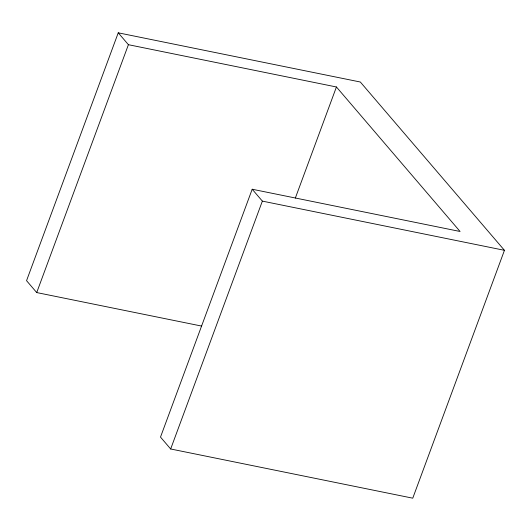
<?xml version="1.0" encoding="UTF-8"?>
<svg xmlns="http://www.w3.org/2000/svg" width="531" height="531" viewBox="0 0 531 531"><rect width="100%" height="100%" fill="white"/><g stroke="black" fill="none" stroke-linecap="round" stroke-linejoin="round"><path stroke-width="0.8" d="M118.24 32.816L128.409 44.697L336.428 86.978L460.078 231.483L252.192 189.235L160.501 437.099L170.67 448.987L412.76 498.184L504.45 250.32L360.33 82.013L118.24 32.816L26.55 280.68L36.719 292.568L201.674 326.087M36.719 292.568L128.409 44.697M170.67 448.987L262.36 201.116L252.192 189.235M295.329 198.09L336.428 86.978M262.36 201.116L504.45 250.32"/></g></svg>
